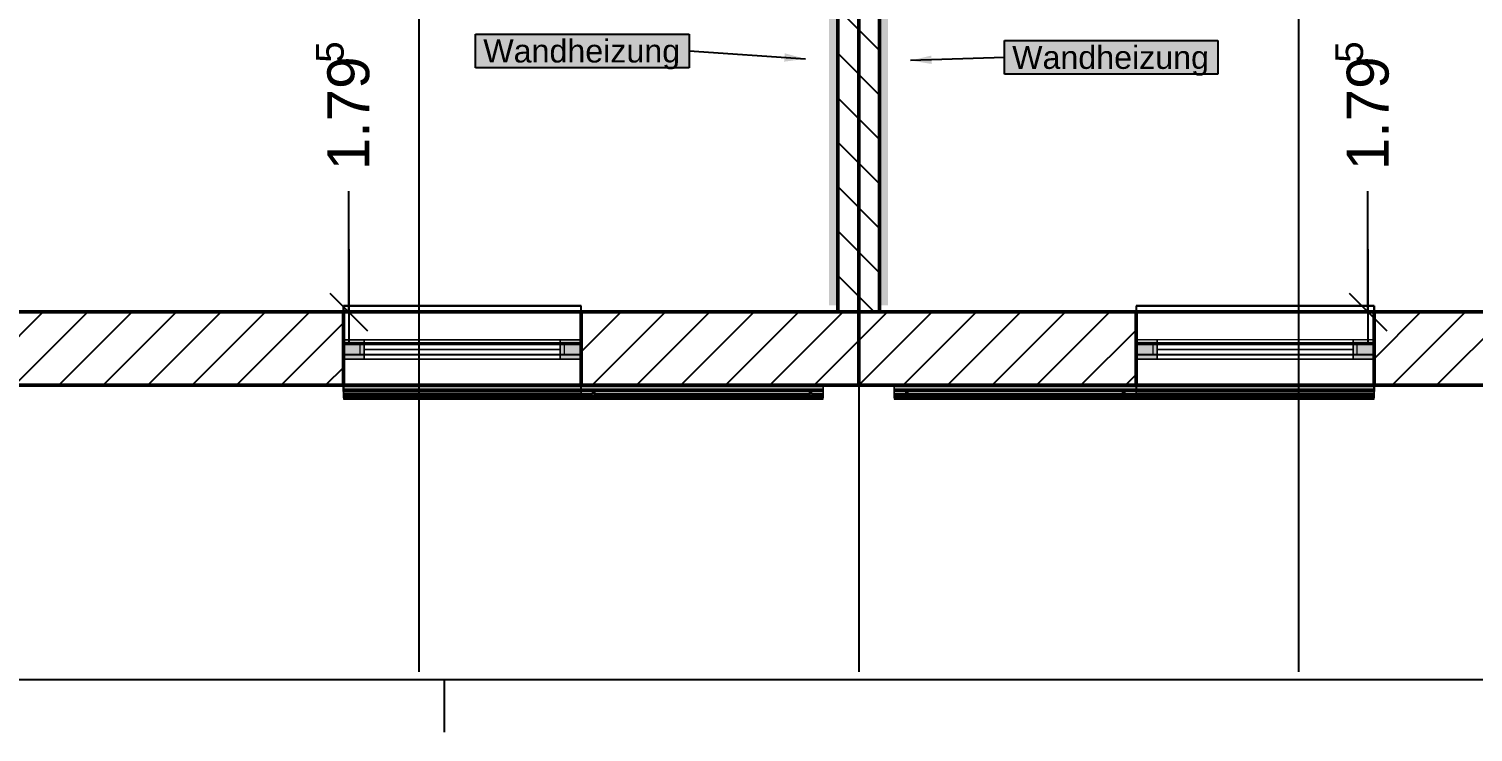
# Model space of a CAD drawing. Extents: x 0 to 756, y -25 to 420.
# Drawn here: x 174.3 to 312.2, y 0 to 67.1 of the extents above; entities that cross this region are included whole.
import ezdxf
from ezdxf.lldxf.tags import DXFTag

# ---------------------------------------------------------------- set-up
doc = ezdxf.new("R2010")
doc.units = 0
doc.layers.get('0').update_dxf_attribs({"lineweight": 25})
doc.layers.get('DEFPOINTS').update_dxf_attribs({"lineweight": 25})
for name, color, linetype, lineweight in [('A_Aussenwand', 7, 'Continuous', 25), ('A_Fenster', 7, 'Continuous', 25), ('A_Innenwand', 7, 'Continuous', 25), ('ALLGEMEIN01', 7, 'Continuous', 13), ('ALLGEMEIN03', 7, 'Continuous', 25), ('FENSTER', 7, 'Continuous', 13), ('FENSTERBANK', 7, 'Continuous', 13), ('Standard', 7, 'Continuous', 25), ('VERSCHATTUNG', 7, 'Continuous', 13), ('WAND_HOLZ_NICHT_TRAGEND', 7, 'Continuous', 13), ('WAND_HOLZ_TRAGEND', 7, 'Continuous', 13), ('X_Planrahmen', 7, 'Continuous', 25), ('X_Text', 7, 'Continuous', 25)]:
    doc.layers.add(name, color=color, linetype=linetype, lineweight=lineweight)
doc.layers.add('A_Dach', color=1, linetype='Continuous', lineweight=25, true_color=0xff0000)
doc.layers.add('H_Heizung', color=1, linetype='Continuous', lineweight=25, true_color=0xff0000)
doc.styles.get("Standard").update_dxf_attribs({"font": 'arial.ttf'})
tags = doc.linetypes.add('fein_strichliert', pattern=[4, 1, -2, 1]).pattern_tags.tags
tags[8:9] = [DXFTag(74, 4), DXFTag(75, 0), DXFTag(340, '0'), DXFTag(46, 0.0), DXFTag(50, 0.0), DXFTag(44, 0.0), DXFTag(45, 0.0)]
tags[6:7] = [DXFTag(74, 4), DXFTag(75, 0), DXFTag(340, '0'), DXFTag(46, 0.0), DXFTag(50, 0.0), DXFTag(44, 0.0), DXFTag(45, 0.0)]
tags[4:5] = [DXFTag(74, 4), DXFTag(75, 0), DXFTag(340, '0'), DXFTag(46, 0.0), DXFTag(50, 0.0), DXFTag(44, 0.0), DXFTag(45, 0.0)]
tags = doc.linetypes.add('VERDECKT2_S2', pattern=[0.27, 0.2, -0.07]).pattern_tags.tags
tags[6:7] = [DXFTag(74, 4), DXFTag(75, 0), DXFTag(340, '0'), DXFTag(46, 1.0), DXFTag(50, 0.0), DXFTag(44, 0.0), DXFTag(45, 0.0)]
tags[4:5] = [DXFTag(74, 4), DXFTag(75, 0), DXFTag(340, '0'), DXFTag(46, 1.0), DXFTag(50, 0.0), DXFTag(44, 0.0), DXFTag(45, 0.0)]

# ---------------------------------------------------------------- blocks, each defined once
blk = doc.blocks.new('Blockreferenz-A0T78PG2OY', base_point=(0, -25))
at = {"layer": 'X_Planrahmen', "color": 0, "linetype": 'ByBlock', "lineweight": -2, "ltscale": 0.25}
for p, q in [((589, 5), (20, 5)), ((214, 5), (214, 0))]:
    blk.add_line(p, q, dxfattribs=at)
blk = doc.blocks.new('Referenz-A0T78PG4OY')
at = {"layer": 'ALLGEMEIN01', "color": 0, "linetype": 'VERDECKT2_S2', "lineweight": -2, "ltscale": 0.25}
for p, q in [((211.57, 414.47), (211.57, 5.76)), ((253.57, 414.47), (253.57, 5.76)), ((295.57, 414.47), (295.57, 5.76))]:
    blk.add_line(p, q, dxfattribs=at)
at = {"layer": 'ALLGEMEIN03', "color": 0, "lineweight": -2}
blk.add_line((253.57, 414.47), (253.57, 5.76), dxfattribs=at)
at = {"layer": 'DEFPOINTS', "color": 0, "linetype": 'Continuous', "lineweight": -2, "ltscale": 0.25}
for p, q in [((204.88, 40.11), (204.88, 40.11)), ((251.57, 40.11), (251.57, 40.11)), ((251.57, 40.11), (251.57, 40.11)), ((251.57, 40.11), (251.57, 40.11)), ((251.57, 40.11), (251.57, 40.11)), ((251.57, 40.11), (251.57, 40.11)), ((255.57, 40.11), (255.57, 40.11)), ((255.57, 40.11), (255.57, 40.11)), ((255.57, 40.11), (255.57, 40.11)), ((255.57, 40.11), (255.57, 40.11)), ((255.57, 40.11), (255.57, 40.11)), ((302.19, 40.11), (302.19, 40.11)), ((204.37, 33.11), (204.37, 33.11)), ((204.37, 33.11), (204.37, 33.11)), ((227.07, 33.11), (227.07, 33.11)), ((227.07, 33.11), (227.07, 33.11)), ((280.07, 33.11), (280.07, 33.11)), ((280.07, 33.11), (280.07, 33.11)), ((302.77, 33.11), (302.77, 33.11)), ((302.77, 33.11), (302.77, 33.11))]:
    blk.add_line(p, q, dxfattribs=at)
at = {"layer": 'FENSTER', "color": 0, "linetype": 'Continuous', "ltscale": 0.13}
for p, q in [((204.37, 35.61), (204.37, 37.45)), ((204.37, 37.45), (206.37, 37.45)), ((206.37, 37.45), (204.37, 37.45)), ((204.37, 37.45), (204.37, 35.61)), ((206.37, 37.45), (204.37, 37.45)), ((204.37, 37.45), (204.37, 37.45)), ((204.37, 37.45), (204.37, 35.61)), ((206.37, 37.45), (206.37, 35.61)), ((206.37, 35.61), (206.37, 37.45)), ((206.37, 37.45), (225.07, 37.45)), ((206.37, 35.61), (206.37, 37.45)), ((206.37, 37.45), (206.37, 37.45)), ((206.37, 37.45), (206.37, 35.61)), ((225.07, 37.45), (206.37, 37.45)), ((206.37, 37.45), (206.37, 35.61)), ((225.07, 37.45), (206.37, 37.45)), ((206.37, 37.45), (206.37, 37.45)), ((206.37, 37.45), (206.37, 35.61)), ((225.07, 37.45), (206.37, 37.45)), ((206.37, 37.45), (206.37, 35.61)), ((225.07, 37.45), (206.37, 37.45)), ((206.37, 37.45), (206.37, 37.45)), ((206.37, 37.45), (206.37, 35.61)), ((225.07, 35.61), (225.07, 37.45)), ((225.07, 37.45), (227.07, 37.45)), ((225.07, 37.45), (225.07, 35.61)), ((227.07, 37.45), (225.07, 37.45)), ((225.07, 37.45), (225.07, 35.61)), ((227.07, 37.45), (225.07, 37.45)), ((225.07, 37.45), (225.07, 37.45)), ((225.07, 37.45), (225.07, 35.61)), ((225.07, 35.61), (225.07, 37.45)), ((225.07, 37.45), (225.07, 37.45)), ((225.07, 37.45), (225.07, 35.61)), ((225.07, 35.61), (225.07, 37.45)), ((225.07, 37.45), (225.07, 37.45)), ((225.07, 37.45), (225.07, 35.61)), ((227.07, 37.45), (227.07, 35.61)), ((227.07, 35.61), (227.07, 37.45)), ((227.07, 37.45), (227.07, 37.45)), ((227.07, 37.45), (227.07, 35.61)), ((282.07, 37.45), (280.07, 37.45)), ((280.07, 37.45), (280.07, 35.61)), ((280.07, 37.45), (280.07, 35.61)), ((282.07, 37.45), (280.07, 37.45)), ((280.07, 37.45), (280.07, 37.45)), ((282.07, 37.45), (280.07, 37.45)), ((280.07, 35.61), (280.07, 37.45)), ((282.07, 35.61), (282.07, 37.45)), ((300.77, 37.45), (282.07, 37.45)), ((282.07, 37.45), (282.07, 35.61)), ((282.07, 35.61), (282.07, 37.45)), ((282.07, 37.45), (282.07, 37.45)), ((282.07, 35.61), (282.07, 37.45)), ((282.07, 37.45), (282.07, 35.61)), ((300.77, 37.45), (282.07, 37.45)), ((282.07, 37.45), (282.07, 37.45)), ((300.77, 37.45), (282.07, 37.45)), ((282.07, 35.61), (282.07, 37.45)), ((282.07, 37.45), (282.07, 35.61)), ((300.77, 37.45), (282.07, 37.45)), ((282.07, 37.45), (282.07, 37.45)), ((300.77, 37.45), (282.07, 37.45)), ((282.07, 35.61), (282.07, 37.45)), ((302.77, 37.45), (300.77, 37.45)), ((300.77, 37.45), (300.77, 35.61)), ((300.77, 35.61), (300.77, 37.45)), ((300.77, 37.45), (300.77, 35.61)), ((302.77, 37.45), (300.77, 37.45)), ((300.77, 37.45), (300.77, 37.45)), ((302.77, 37.45), (300.77, 37.45)), ((300.77, 35.61), (300.77, 37.45)), ((300.77, 35.61), (300.77, 37.45)), ((300.77, 37.45), (300.77, 37.45)), ((300.77, 35.61), (300.77, 37.45)), ((300.77, 35.61), (300.77, 37.45)), ((300.77, 37.45), (300.77, 37.45)), ((300.77, 35.61), (300.77, 37.45)), ((302.77, 35.61), (302.77, 37.45)), ((302.77, 35.61), (302.77, 37.45)), ((302.77, 37.45), (302.77, 37.45)), ((302.77, 35.61), (302.77, 37.45)), ((225.07, 36.53), (206.37, 36.53)), ((206.37, 36.53), (206.37, 36.53)), ((206.37, 36.53), (225.07, 36.53)), ((225.07, 36.53), (225.07, 36.53)), ((282.07, 36.53), (300.77, 36.53)), ((300.77, 36.53), (282.07, 36.53)), ((282.07, 36.53), (282.07, 36.53)), ((300.77, 36.53), (300.77, 36.53)), ((206.37, 35.61), (204.37, 35.61)), ((204.37, 35.61), (206.37, 35.61)), ((204.37, 35.61), (204.37, 35.61)), ((206.37, 35.61), (204.37, 35.61)), ((225.07, 35.61), (206.37, 35.61)), ((206.37, 35.61), (206.37, 35.61)), ((206.37, 35.61), (225.07, 35.61)), ((206.37, 35.61), (206.37, 35.61)), ((225.07, 35.61), (206.37, 35.61)), ((206.37, 35.61), (225.07, 35.61)), ((206.37, 35.61), (206.37, 35.61)), ((225.07, 35.61), (206.37, 35.61)), ((227.07, 35.61), (225.07, 35.61)), ((225.07, 35.61), (227.07, 35.61)), ((225.07, 35.61), (225.07, 35.61)), ((227.07, 35.61), (225.07, 35.61)), ((225.07, 35.61), (225.07, 35.61)), ((225.07, 35.61), (225.07, 35.61)), ((227.07, 35.61), (227.07, 35.61)), ((280.07, 35.61), (282.07, 35.61)), ((280.07, 35.61), (282.07, 35.61)), ((282.07, 35.61), (280.07, 35.61)), ((280.07, 35.61), (280.07, 35.61)), ((282.07, 35.61), (300.77, 35.61)), ((282.07, 35.61), (282.07, 35.61)), ((282.07, 35.61), (300.77, 35.61)), ((300.77, 35.61), (282.07, 35.61)), ((282.07, 35.61), (282.07, 35.61)), ((282.07, 35.61), (300.77, 35.61)), ((300.77, 35.61), (282.07, 35.61)), ((282.07, 35.61), (282.07, 35.61)), ((300.77, 35.61), (302.77, 35.61)), ((300.77, 35.61), (302.77, 35.61)), ((302.77, 35.61), (300.77, 35.61)), ((300.77, 35.61), (300.77, 35.61)), ((300.77, 35.61), (300.77, 35.61)), ((300.77, 35.61), (300.77, 35.61)), ((302.77, 35.61), (302.77, 35.61))]:
    blk.add_line(p, q, dxfattribs=at)
for points in [[(204.37, 35.61), (206.37, 35.61), (204.37, 37.45)], [(206.37, 35.61), (206.37, 37.45), (204.37, 37.45)], [(225.07, 35.61), (227.07, 35.61), (225.07, 37.45)], [(227.07, 35.61), (227.07, 37.45), (225.07, 37.45)], [(280.07, 35.61), (282.07, 35.61), (280.07, 37.45)], [(282.07, 35.61), (282.07, 37.45), (280.07, 37.45)], [(300.77, 35.61), (302.77, 35.61), (300.77, 37.45)], [(302.77, 35.61), (302.77, 37.45), (300.77, 37.45)]]:
    blk.add_solid(points, dxfattribs=at)
at = {"layer": 'FENSTERBANK', "color": 0, "lineweight": -2}
for p, q in [((227.07, 40.71), (204.37, 40.71)), ((204.37, 40.71), (204.37, 37.03)), ((204.37, 40.11), (204.37, 40.71)), ((204.37, 40.71), (227.07, 40.71)), ((204.37, 40.71), (204.37, 40.71)), ((227.07, 40.11), (204.37, 40.11)), ((204.37, 40.11), (204.37, 40.11)), ((204.37, 40.11), (227.07, 40.11)), ((204.37, 37.03), (204.37, 40.11)), ((227.07, 37.03), (227.07, 40.71)), ((227.07, 40.11), (227.07, 40.71)), ((227.07, 40.71), (227.07, 40.71)), ((227.07, 40.11), (227.07, 40.11)), ((227.07, 37.03), (227.07, 40.11)), ((280.07, 40.71), (280.07, 37.03)), ((302.77, 40.71), (280.07, 40.71)), ((280.07, 40.71), (280.07, 40.71)), ((280.07, 40.71), (280.07, 40.11)), ((280.07, 40.71), (302.77, 40.71)), ((280.07, 40.11), (280.07, 37.03)), ((280.07, 40.11), (280.07, 40.11)), ((280.07, 40.11), (302.77, 40.11)), ((302.77, 40.11), (280.07, 40.11)), ((302.77, 37.03), (302.77, 40.71)), ((302.77, 40.71), (302.77, 40.11)), ((302.77, 40.71), (302.77, 40.71)), ((302.77, 40.11), (302.77, 40.11)), ((302.77, 40.11), (302.77, 37.03)), ((204.37, 37.03), (227.07, 37.03)), ((204.37, 37.03), (204.37, 37.03)), ((204.37, 37.03), (227.07, 37.03)), ((227.07, 36.03), (204.37, 36.03)), ((204.37, 36.03), (204.37, 32.51)), ((227.07, 36.03), (204.37, 36.03)), ((204.37, 36.03), (204.37, 36.03)), ((204.37, 33.11), (204.37, 36.03)), ((227.07, 37.03), (227.07, 37.03)), ((227.07, 32.51), (227.07, 36.03)), ((227.07, 36.03), (227.07, 36.03)), ((227.07, 33.11), (227.07, 36.03)), ((280.07, 37.03), (302.77, 37.03)), ((280.07, 37.03), (280.07, 37.03)), ((280.07, 37.03), (302.77, 37.03)), ((280.07, 36.03), (280.07, 32.51)), ((302.77, 36.03), (280.07, 36.03)), ((280.07, 36.03), (280.07, 36.03)), ((280.07, 36.03), (280.07, 33.11)), ((302.77, 36.03), (280.07, 36.03)), ((302.77, 37.03), (302.77, 37.03)), ((302.77, 32.51), (302.77, 36.03)), ((302.77, 36.03), (302.77, 36.03)), ((302.77, 36.03), (302.77, 33.11)), ((227.07, 33.11), (204.37, 33.11)), ((204.37, 33.11), (204.37, 33.11)), ((204.37, 33.11), (227.07, 33.11)), ((204.37, 32.51), (204.37, 33.11)), ((227.07, 32.51), (227.07, 33.11)), ((227.07, 33.11), (227.07, 33.11)), ((280.07, 33.11), (280.07, 32.51)), ((280.07, 33.11), (280.07, 33.11)), ((280.07, 33.11), (302.77, 33.11)), ((302.77, 33.11), (280.07, 33.11)), ((302.77, 33.11), (302.77, 33.11)), ((302.77, 33.11), (302.77, 32.51)), ((204.37, 32.51), (227.07, 32.51)), ((227.07, 32.51), (204.37, 32.51)), ((204.37, 32.51), (204.37, 32.51)), ((227.07, 32.51), (227.07, 32.51)), ((280.07, 32.51), (302.77, 32.51)), ((280.07, 32.51), (280.07, 32.51)), ((302.77, 32.51), (280.07, 32.51)), ((302.77, 32.51), (302.77, 32.51))]:
    blk.add_line(p, q, dxfattribs=at)
at = {"layer": 'FENSTERBANK', "color": 0, "lineweight": 18}
for p, q in [((227.07, 40.11), (204.37, 40.11)), ((280.07, 40.11), (302.77, 40.11)), ((227.07, 33.11), (204.37, 33.11)), ((280.07, 33.11), (302.77, 33.11))]:
    blk.add_line(p, q, dxfattribs=at)
at = {"layer": 'Standard', "color": 0, "lineweight": -2}
for p, q in [((204.88, 40.11), (204.88, 51.65)), ((302.19, 40.11), (302.19, 51.65)), ((204.88, 46.11), (204.88, 37.11)), ((302.19, 46.11), (302.19, 37.11)), ((203.08, 41.91), (206.68, 38.31)), ((300.39, 41.91), (303.99, 38.31)), ((201.88, 40.11), (207.88, 40.11)), ((299.19, 40.11), (305.19, 40.11))]:
    blk.add_line(p, q, dxfattribs=at)
at = {"layer": 'VERSCHATTUNG', "color": 0, "linetype": 'Continuous', "ltscale": 0.13}
for p, q in [((227.27, 33.11), (204.37, 33.11)), ((204.37, 33.11), (204.37, 32.99)), ((204.37, 31.91), (204.37, 33.11)), ((204.37, 33.11), (250.17, 33.11)), ((204.37, 33.11), (204.37, 33.11)), ((204.37, 33.11), (204.37, 33.11)), ((204.37, 33.11), (204.37, 33.11)), ((250.17, 33.11), (227.27, 33.11)), ((250.17, 32.99), (250.17, 33.11)), ((250.17, 33.11), (250.17, 31.91)), ((250.17, 33.11), (250.17, 33.11)), ((250.17, 33.11), (250.17, 33.11)), ((250.17, 33.11), (250.17, 33.11)), ((256.97, 33.11), (256.97, 32.99)), ((279.87, 33.11), (256.97, 33.11)), ((256.97, 33.11), (302.77, 33.11)), ((256.97, 31.91), (256.97, 33.11)), ((256.97, 33.11), (256.97, 33.11)), ((256.97, 33.11), (256.97, 33.11)), ((256.97, 33.11), (256.97, 33.11)), ((302.77, 33.11), (279.87, 33.11)), ((302.77, 32.99), (302.77, 33.11)), ((302.77, 33.11), (302.77, 31.91)), ((302.77, 33.11), (302.77, 33.11)), ((302.77, 33.11), (302.77, 33.11)), ((302.77, 33.11), (302.77, 33.11)), ((204.37, 32.99), (227.27, 32.99)), ((250.17, 32.99), (204.37, 32.99)), ((204.37, 32.99), (204.37, 31.79)), ((204.37, 32.99), (204.37, 32.99)), ((204.37, 32.99), (204.37, 32.99)), ((250.17, 32.75), (204.37, 32.75)), ((204.37, 32.75), (204.37, 32.07)), ((204.37, 32.75), (204.37, 32.75)), ((204.37, 32.75), (204.37, 32.75)), ((204.37, 32.75), (204.37, 32.75)), ((204.37, 32.75), (204.37, 32.51)), ((204.37, 32.75), (249.07, 32.75)), ((250.17, 32.65), (204.37, 32.65)), ((204.37, 32.65), (204.37, 32.51)), ((204.37, 32.65), (204.37, 32.17)), ((204.37, 32.65), (204.37, 32.65)), ((204.37, 32.65), (250.17, 32.65)), ((204.37, 32.51), (228.17, 32.51)), ((204.37, 32.51), (204.37, 32.51)), ((228.17, 32.51), (204.37, 32.51)), ((204.37, 32.31), (204.37, 32.17)), ((228.17, 32.31), (204.37, 32.31)), ((204.37, 32.31), (204.37, 32.31)), ((204.37, 32.31), (204.37, 32.07)), ((204.37, 32.31), (228.17, 32.31)), ((204.37, 32.17), (250.17, 32.17)), ((204.37, 32.17), (204.37, 32.17)), ((204.37, 32.17), (250.17, 32.17)), ((204.37, 32.07), (250.17, 32.07)), ((204.37, 32.07), (204.37, 32.07)), ((204.37, 32.07), (204.37, 32.07)), ((204.37, 32.07), (204.37, 32.07)), ((249.07, 32.07), (204.37, 32.07)), ((250.17, 31.91), (204.37, 31.91)), ((204.37, 31.91), (204.37, 31.91)), ((204.37, 31.91), (204.37, 31.91)), ((204.37, 31.91), (204.37, 31.79)), ((204.37, 31.91), (227.27, 31.91)), ((204.37, 31.79), (250.17, 31.79)), ((204.37, 31.79), (204.37, 31.79)), ((204.37, 31.79), (204.37, 31.79)), ((204.37, 31.79), (204.37, 31.79)), ((204.37, 31.79), (227.27, 31.79)), ((227.07, 32.11), (227.07, 32.71)), ((227.07, 32.71), (250.17, 32.71)), ((250.17, 32.71), (227.07, 32.71)), ((227.07, 32.71), (227.07, 32.11)), ((227.07, 32.71), (250.17, 32.71)), ((227.07, 32.11), (227.07, 32.71)), ((227.07, 32.71), (227.07, 32.71)), ((250.17, 32.11), (227.07, 32.11)), ((227.07, 32.11), (250.17, 32.11)), ((227.07, 32.11), (250.17, 32.11)), ((227.07, 32.11), (227.07, 32.11)), ((227.27, 32.99), (250.17, 32.99)), ((227.27, 31.91), (250.17, 31.91)), ((227.27, 31.79), (250.17, 31.79)), ((228.17, 32.51), (228.17, 32.31)), ((228.17, 32.41), (228.17, 32.51)), ((228.17, 32.51), (228.27, 32.51)), ((228.17, 32.51), (228.37, 32.51)), ((228.17, 32.51), (228.17, 32.51)), ((228.17, 32.51), (228.17, 32.51)), ((228.17, 32.51), (228.17, 32.51)), ((228.17, 32.31), (228.17, 32.41)), ((228.27, 32.31), (228.17, 32.31)), ((228.17, 32.31), (228.17, 32.31)), ((228.37, 32.31), (228.17, 32.31)), ((228.17, 32.31), (228.17, 32.31)), ((228.17, 32.31), (228.17, 32.31)), ((248.97, 32.71), (228.27, 32.71)), ((228.27, 32.71), (228.27, 32.31)), ((228.27, 32.71), (248.97, 32.71)), ((228.27, 32.31), (228.27, 32.71)), ((228.27, 32.71), (228.27, 32.71)), ((228.27, 32.51), (228.37, 32.51)), ((228.27, 32.31), (248.97, 32.31)), ((228.37, 32.31), (228.27, 32.31)), ((248.97, 32.31), (228.27, 32.31)), ((228.27, 32.31), (228.27, 32.31)), ((228.37, 32.31), (228.37, 32.51)), ((228.37, 32.51), (248.87, 32.51)), ((228.37, 32.51), (228.37, 32.41)), ((228.37, 32.51), (228.37, 32.51)), ((228.37, 32.51), (228.37, 32.51)), ((228.37, 32.51), (228.37, 32.51)), ((248.87, 32.51), (228.37, 32.51)), ((228.37, 32.41), (228.37, 32.31)), ((248.87, 32.31), (228.37, 32.31)), ((228.37, 32.31), (228.37, 32.31)), ((228.37, 32.31), (228.37, 32.31)), ((228.37, 32.31), (228.37, 32.31)), ((228.37, 32.31), (248.87, 32.31)), ((248.87, 32.51), (248.87, 32.31)), ((248.87, 32.41), (248.87, 32.51)), ((248.87, 32.51), (248.97, 32.51)), ((248.87, 32.51), (249.07, 32.51)), ((248.87, 32.51), (248.87, 32.51)), ((248.87, 32.51), (248.87, 32.51)), ((248.87, 32.51), (248.87, 32.51)), ((248.87, 32.31), (248.87, 32.41)), ((248.97, 32.31), (248.87, 32.31)), ((248.87, 32.31), (248.87, 32.31)), ((248.87, 32.31), (248.87, 32.31)), ((248.87, 32.31), (248.87, 32.31)), ((249.07, 32.31), (248.87, 32.31)), ((248.97, 32.31), (248.97, 32.71)), ((248.97, 32.71), (248.97, 32.71)), ((248.97, 32.31), (248.97, 32.71)), ((248.97, 32.51), (249.07, 32.51)), ((249.07, 32.31), (248.97, 32.31)), ((248.97, 32.31), (248.97, 32.31)), ((249.07, 32.75), (250.17, 32.75)), ((249.07, 32.31), (249.07, 32.51)), ((249.07, 32.51), (250.17, 32.51)), ((249.07, 32.51), (249.07, 32.41)), ((249.07, 32.51), (249.07, 32.51)), ((249.07, 32.51), (249.07, 32.51)), ((249.07, 32.51), (249.07, 32.51)), ((249.07, 32.51), (250.17, 32.51)), ((249.07, 32.41), (249.07, 32.31)), ((250.17, 32.31), (249.07, 32.31)), ((249.07, 32.31), (249.07, 32.31)), ((249.07, 32.31), (249.07, 32.31)), ((249.07, 32.31), (249.07, 32.31)), ((249.07, 32.31), (250.17, 32.31)), ((250.17, 32.07), (249.07, 32.07)), ((250.17, 31.79), (250.17, 32.99)), ((250.17, 32.99), (250.17, 32.99)), ((250.17, 32.99), (250.17, 32.99)), ((250.17, 32.07), (250.17, 32.75)), ((250.17, 32.75), (250.17, 32.75)), ((250.17, 32.75), (250.17, 32.75)), ((250.17, 32.75), (250.17, 32.75)), ((250.17, 32.51), (250.17, 32.75)), ((250.17, 32.71), (250.17, 32.11)), ((250.17, 32.11), (250.17, 32.71)), ((250.17, 32.71), (250.17, 32.11)), ((250.17, 32.71), (250.17, 32.71)), ((250.17, 32.51), (250.17, 32.65)), ((250.17, 32.17), (250.17, 32.65)), ((250.17, 32.65), (250.17, 32.65)), ((250.17, 32.51), (250.17, 32.51)), ((250.17, 32.17), (250.17, 32.31)), ((250.17, 32.31), (250.17, 32.31)), ((250.17, 32.07), (250.17, 32.31)), ((250.17, 32.17), (250.17, 32.17)), ((250.17, 32.11), (250.17, 32.11)), ((250.17, 32.07), (250.17, 32.07)), ((250.17, 32.07), (250.17, 32.07)), ((250.17, 32.07), (250.17, 32.07)), ((250.17, 31.91), (250.17, 31.91)), ((250.17, 31.79), (250.17, 31.91)), ((250.17, 31.91), (250.17, 31.91)), ((250.17, 31.79), (250.17, 31.79)), ((250.17, 31.79), (250.17, 31.79)), ((250.17, 31.79), (250.17, 31.79)), ((256.97, 32.99), (279.87, 32.99)), ((256.97, 32.99), (256.97, 31.79)), ((302.77, 32.99), (256.97, 32.99)), ((256.97, 32.99), (256.97, 32.99)), ((256.97, 32.99), (256.97, 32.99)), ((256.97, 32.75), (256.97, 32.07)), ((302.77, 32.75), (256.97, 32.75)), ((256.97, 32.75), (256.97, 32.75)), ((256.97, 32.75), (256.97, 32.75)), ((256.97, 32.75), (256.97, 32.75)), ((256.97, 32.75), (256.97, 32.51)), ((256.97, 32.75), (278.97, 32.75)), ((280.07, 32.71), (256.97, 32.71)), ((256.97, 32.71), (256.97, 32.11)), ((280.07, 32.71), (256.97, 32.71)), ((256.97, 32.71), (256.97, 32.11)), ((256.97, 32.11), (256.97, 32.71)), ((256.97, 32.71), (280.07, 32.71)), ((256.97, 32.71), (256.97, 32.71)), ((302.77, 32.65), (256.97, 32.65)), ((256.97, 32.65), (256.97, 32.51)), ((256.97, 32.65), (256.97, 32.17)), ((256.97, 32.65), (256.97, 32.65)), ((256.97, 32.65), (302.77, 32.65)), ((256.97, 32.51), (258.07, 32.51)), ((256.97, 32.51), (256.97, 32.51)), ((258.07, 32.51), (256.97, 32.51)), ((258.07, 32.31), (256.97, 32.31)), ((256.97, 32.31), (256.97, 32.17)), ((256.97, 32.31), (256.97, 32.07)), ((256.97, 32.31), (256.97, 32.31)), ((256.97, 32.31), (258.07, 32.31)), ((256.97, 32.17), (302.77, 32.17)), ((256.97, 32.17), (256.97, 32.17)), ((256.97, 32.17), (302.77, 32.17)), ((256.97, 32.11), (280.07, 32.11)), ((256.97, 32.11), (280.07, 32.11)), ((256.97, 32.11), (256.97, 32.11)), ((256.97, 32.11), (280.07, 32.11)), ((256.97, 32.07), (302.77, 32.07)), ((256.97, 32.07), (256.97, 32.07)), ((256.97, 32.07), (256.97, 32.07)), ((256.97, 32.07), (256.97, 32.07)), ((278.97, 32.07), (256.97, 32.07)), ((302.77, 31.91), (256.97, 31.91)), ((256.97, 31.91), (256.97, 31.79)), ((256.97, 31.91), (256.97, 31.91)), ((256.97, 31.91), (256.97, 31.91)), ((256.97, 31.91), (279.87, 31.91)), ((256.97, 31.79), (302.77, 31.79)), ((256.97, 31.79), (256.97, 31.79)), ((256.97, 31.79), (256.97, 31.79)), ((256.97, 31.79), (256.97, 31.79)), ((256.97, 31.79), (279.87, 31.79)), ((258.07, 32.51), (258.17, 32.51)), ((258.07, 32.41), (258.07, 32.51)), ((258.07, 32.51), (258.07, 32.31)), ((258.27, 32.51), (258.07, 32.51)), ((258.07, 32.51), (258.07, 32.51)), ((258.07, 32.51), (258.07, 32.51)), ((258.07, 32.31), (258.07, 32.41)), ((258.17, 32.31), (258.07, 32.31)), ((258.07, 32.31), (258.27, 32.31)), ((258.07, 32.31), (258.07, 32.31)), ((258.07, 32.31), (258.07, 32.31)), ((258.17, 32.71), (258.17, 32.31)), ((278.87, 32.71), (258.17, 32.71)), ((278.87, 32.71), (258.17, 32.71)), ((258.17, 32.71), (258.17, 32.71)), ((258.17, 32.31), (258.17, 32.71)), ((258.17, 32.51), (258.27, 32.51)), ((258.17, 32.31), (278.87, 32.31)), ((258.27, 32.31), (258.17, 32.31)), ((258.17, 32.31), (258.17, 32.31)), ((258.17, 32.31), (278.87, 32.31)), ((258.27, 32.51), (258.27, 32.41)), ((258.27, 32.51), (278.77, 32.51)), ((258.27, 32.31), (258.27, 32.51)), ((278.77, 32.51), (258.27, 32.51)), ((258.27, 32.51), (258.27, 32.51)), ((258.27, 32.51), (258.27, 32.51)), ((258.27, 32.41), (258.27, 32.31)), ((278.77, 32.31), (258.27, 32.31)), ((258.27, 32.31), (278.77, 32.31)), ((258.27, 32.31), (258.27, 32.31)), ((258.27, 32.31), (258.27, 32.31)), ((278.77, 32.41), (278.77, 32.51)), ((278.77, 32.51), (278.87, 32.51)), ((278.77, 32.51), (278.77, 32.31)), ((278.97, 32.51), (278.77, 32.51)), ((278.77, 32.51), (278.77, 32.51)), ((278.77, 32.51), (278.77, 32.51)), ((278.77, 32.31), (278.77, 32.41)), ((278.87, 32.31), (278.77, 32.31)), ((278.77, 32.31), (278.97, 32.31)), ((278.77, 32.31), (278.77, 32.31)), ((278.77, 32.31), (278.77, 32.31)), ((278.87, 32.31), (278.87, 32.71)), ((278.87, 32.71), (278.87, 32.71)), ((278.87, 32.31), (278.87, 32.71)), ((278.87, 32.51), (278.97, 32.51)), ((278.97, 32.31), (278.87, 32.31)), ((278.87, 32.31), (278.87, 32.31)), ((278.97, 32.75), (302.77, 32.75)), ((278.97, 32.51), (278.97, 32.41)), ((278.97, 32.51), (302.77, 32.51)), ((278.97, 32.31), (278.97, 32.51)), ((302.77, 32.51), (278.97, 32.51)), ((278.97, 32.51), (278.97, 32.51)), ((278.97, 32.51), (278.97, 32.51)), ((278.97, 32.41), (278.97, 32.31)), ((302.77, 32.31), (278.97, 32.31)), ((278.97, 32.31), (302.77, 32.31)), ((278.97, 32.31), (278.97, 32.31)), ((278.97, 32.31), (278.97, 32.31)), ((302.77, 32.07), (278.97, 32.07)), ((279.87, 32.99), (302.77, 32.99)), ((279.87, 31.91), (302.77, 31.91)), ((279.87, 31.79), (302.77, 31.79)), ((280.07, 32.11), (280.07, 32.71)), ((280.07, 32.11), (280.07, 32.71)), ((280.07, 32.71), (280.07, 32.11)), ((280.07, 32.71), (280.07, 32.71)), ((280.07, 32.11), (280.07, 32.11)), ((302.77, 31.79), (302.77, 32.99)), ((302.77, 32.99), (302.77, 32.99)), ((302.77, 32.99), (302.77, 32.99)), ((302.77, 32.07), (302.77, 32.75)), ((302.77, 32.75), (302.77, 32.75)), ((302.77, 32.75), (302.77, 32.75)), ((302.77, 32.75), (302.77, 32.75)), ((302.77, 32.51), (302.77, 32.75)), ((302.77, 32.51), (302.77, 32.65)), ((302.77, 32.17), (302.77, 32.65)), ((302.77, 32.65), (302.77, 32.65)), ((302.77, 32.51), (302.77, 32.51)), ((302.77, 32.17), (302.77, 32.31)), ((302.77, 32.31), (302.77, 32.31)), ((302.77, 32.07), (302.77, 32.31)), ((302.77, 32.17), (302.77, 32.17)), ((302.77, 32.07), (302.77, 32.07)), ((302.77, 32.07), (302.77, 32.07)), ((302.77, 32.07), (302.77, 32.07)), ((302.77, 31.79), (302.77, 31.91)), ((302.77, 31.91), (302.77, 31.91)), ((302.77, 31.91), (302.77, 31.91)), ((302.77, 31.79), (302.77, 31.79)), ((302.77, 31.79), (302.77, 31.79)), ((302.77, 31.79), (302.77, 31.79))]:
    blk.add_line(p, q, dxfattribs=at)
at = {"layer": 'WAND_HOLZ_NICHT_TRAGEND', "color": 0, "lineweight": 50}
for p, q in [((251.57, 126.67), (251.57, 40.11)), ((251.57, 40.11), (251.57, 126.67)), ((253.57, 126.67), (253.57, 40.11)), ((253.57, 40.11), (253.57, 126.67)), ((253.57, 40.11), (253.57, 126.67)), ((253.57, 126.67), (253.57, 40.11)), ((255.57, 40.11), (255.57, 126.67)), ((255.57, 126.67), (255.57, 40.11)), ((251.57, 40.11), (253.57, 40.11)), ((253.57, 40.11), (251.57, 40.11)), ((251.57, 40.11), (251.57, 40.11)), ((253.57, 40.11), (255.57, 40.11)), ((255.57, 40.11), (253.57, 40.11)), ((253.57, 40.11), (253.57, 40.11)), ((253.57, 40.11), (253.57, 40.11)), ((255.57, 40.11), (255.57, 40.11))]:
    blk.add_line(p, q, dxfattribs=at)
at = {"layer": 'WAND_HOLZ_TRAGEND', "color": 0, "lineweight": 50}
for p, q in [((253.57, 40.11), (120.57, 40.11)), ((120.57, 40.11), (204.37, 40.11)), ((204.37, 33.11), (204.37, 40.11)), ((204.37, 40.11), (227.07, 40.11)), ((204.37, 40.11), (204.37, 33.11)), ((204.37, 40.11), (204.37, 40.11)), ((227.07, 40.11), (227.07, 33.11)), ((280.07, 40.11), (227.07, 40.11)), ((227.07, 40.11), (227.07, 40.11)), ((227.07, 33.11), (227.07, 40.11)), ((253.57, 33.11), (253.57, 40.11)), ((386.57, 40.11), (253.57, 40.11)), ((280.07, 40.11), (280.07, 40.11)), ((302.77, 40.11), (280.07, 40.11)), ((280.07, 40.11), (280.07, 33.11)), ((280.07, 40.11), (280.07, 33.11)), ((386.57, 40.11), (302.77, 40.11)), ((302.77, 40.11), (302.77, 40.11)), ((302.77, 33.11), (302.77, 40.11)), ((302.77, 33.11), (302.77, 40.11)), ((120.57, 33.11), (253.57, 33.11)), ((204.37, 33.11), (120.57, 33.11)), ((227.07, 33.11), (204.37, 33.11)), ((204.37, 33.11), (204.37, 33.11)), ((227.07, 33.11), (227.07, 33.11)), ((227.07, 33.11), (280.07, 33.11)), ((253.57, 33.11), (386.57, 33.11)), ((280.07, 33.11), (280.07, 33.11)), ((280.07, 33.11), (302.77, 33.11)), ((302.77, 33.11), (302.77, 33.11)), ((302.77, 33.11), (386.57, 33.11))]:
    blk.add_line(p, q, dxfattribs=at)
at = {"layer": 'Standard', "color": 0, "lineweight": -2, "attachment_point": 1, "rotation": 90}
for s, insert, char_height in [('{\\fArial;5}', (201.76, 63.9), 2.64), ('{\\fArial;5}', (299.08, 63.9), 2.64), ('{\\fArial;1.79}', (202.84, 53.64), 4), ('{\\fArial;1.79}', (300.16, 53.64), 4)]:
    blk.add_mtext(s, dxfattribs=dict(at, insert=insert, char_height=char_height))
blk = doc.blocks.new('Wand-A0T78PGGOY', base_point=(113.57, 33.11))
at = {"color": 0, "linetype": 'ByBlock', "lineweight": -2, "ltscale": 0.25}
for p, q in [((204.37, 40.11), (120.57, 40.11)), ((251.57, 40.11), (227.07, 40.11)), ((280.07, 40.11), (255.57, 40.11)), ((386.57, 40.11), (302.77, 40.11)), ((204.37, 33.11), (113.57, 33.11)), ((280.07, 33.11), (227.07, 33.11)), ((393.57, 33.11), (302.77, 33.11))]:
    blk.add_line(p, q, dxfattribs=at)
at = {"color": 0, "lineweight": -2}
for p, q in [((175.72, 40.11), (168.72, 33.11)), ((179.96, 40.11), (172.96, 33.11)), ((184.21, 40.11), (177.21, 33.11)), ((188.45, 40.11), (181.45, 33.11)), ((192.69, 40.11), (185.69, 33.11)), ((196.93, 40.11), (189.93, 33.11)), ((201.18, 40.11), (194.18, 33.11)), ((230.88, 40.11), (227.07, 36.3)), ((235.12, 40.11), (228.12, 33.11)), ((239.36, 40.11), (232.36, 33.11)), ((243.6, 40.11), (236.6, 33.11)), ((247.85, 40.11), (240.85, 33.11)), ((252.09, 40.11), (245.09, 33.11)), ((256.33, 40.11), (249.33, 33.11)), ((260.57, 40.11), (253.57, 33.11)), ((264.82, 40.11), (257.82, 33.11)), ((269.06, 40.11), (262.06, 33.11)), ((273.3, 40.11), (266.3, 33.11)), ((277.54, 40.11), (270.54, 33.11)), ((303, 40.11), (302.77, 39.88)), ((307.24, 40.11), (302.77, 35.63)), ((311.49, 40.11), (304.49, 33.11)), ((315.73, 40.11), (308.73, 33.11)), ((204.37, 39.06), (198.42, 33.11)), ((280.07, 38.39), (274.79, 33.11)), ((204.37, 34.82), (202.66, 33.11)), ((280.07, 34.15), (279.03, 33.11))]:
    blk.add_line(p, q, dxfattribs=at)
blk = doc.blocks.new('Fenster-A0T78PGIOY', base_point=(204.37, 33.11))
at = {"color": 0, "linetype": 'ByBlock', "lineweight": -2, "ltscale": 0.25}
for p, q in [((204.37, 40.11), (227.07, 40.11)), ((204.37, 33.11), (204.37, 40.11)), ((227.07, 33.11), (227.07, 40.11)), ((204.37, 33.11), (227.07, 33.11))]:
    blk.add_line(p, q, dxfattribs=at)
at = {"color": 0, "linetype": 'ByBlock', "lineweight": 18, "ltscale": 0.18}
for p, q in [((204.37, 37.21), (227.07, 37.21)), ((204.37, 36.01), (227.07, 36.01)), ((205.97, 36.01), (205.97, 37.21)), ((225.47, 36.01), (225.47, 37.21))]:
    blk.add_line(p, q, dxfattribs=at)
at = {"color": 0, "linetype": 'fein_strichliert', "lineweight": 18, "ltscale": 0.18}
blk.add_line((227.07, 36.01), (227.07, 37.21), dxfattribs=at)
blk = doc.blocks.new('Fenster-A0T78PGKOY', base_point=(280.07, 33.11))
at = {"color": 0, "linetype": 'ByBlock', "lineweight": -2, "ltscale": 0.25}
for p, q in [((280.07, 40.11), (302.77, 40.11)), ((280.07, 33.11), (280.07, 40.11)), ((302.77, 33.11), (302.77, 40.11)), ((280.07, 33.11), (302.77, 33.11))]:
    blk.add_line(p, q, dxfattribs=at)
at = {"color": 0, "linetype": 'ByBlock', "lineweight": 18, "ltscale": 0.18}
for p, q in [((280.07, 37.21), (302.77, 37.21)), ((280.07, 36.01), (302.77, 36.01)), ((281.67, 36.01), (281.67, 37.21)), ((301.17, 36.01), (301.17, 37.21))]:
    blk.add_line(p, q, dxfattribs=at)
at = {"color": 0, "linetype": 'fein_strichliert', "lineweight": 18, "ltscale": 0.18}
blk.add_line((302.77, 36.01), (302.77, 37.21), dxfattribs=at)
blk = doc.blocks.new('Wand-A0T78PGUOY', base_point=(251.57, 40.11))
at = {"color": 0, "linetype": 'ByBlock', "lineweight": -2, "ltscale": 0.25}
for p, q in [((251.57, 40.11), (251.57, 153.77)), ((255.57, 40.11), (255.57, 153.77))]:
    blk.add_line(p, q, dxfattribs=at)
at = {"color": 0, "lineweight": -2}
for p, q in [((255.57, 149.91), (251.71, 153.77)), ((255.57, 145.67), (251.57, 149.67)), ((255.57, 141.43), (251.57, 145.43)), ((255.57, 137.18), (251.57, 141.18)), ((255.57, 132.94), (251.57, 136.94)), ((255.57, 128.7), (251.57, 132.7)), ((255.57, 124.46), (251.57, 128.46)), ((255.57, 120.21), (251.57, 124.21)), ((255.57, 115.97), (251.57, 119.97)), ((255.57, 111.73), (251.57, 115.73)), ((255.57, 107.49), (251.57, 111.49)), ((255.57, 103.24), (251.57, 107.24)), ((255.57, 99), (251.57, 103)), ((255.57, 94.76), (251.57, 98.76)), ((255.57, 90.51), (251.57, 94.51)), ((255.57, 86.27), (251.57, 90.27)), ((255.57, 82.03), (251.57, 86.03)), ((255.57, 77.79), (251.57, 81.79)), ((255.57, 73.54), (251.57, 77.54)), ((255.57, 69.3), (251.57, 73.3)), ((255.57, 65.06), (251.57, 69.06)), ((255.57, 60.82), (251.57, 64.82)), ((255.57, 56.57), (251.57, 60.57)), ((255.57, 52.33), (251.57, 56.33)), ((255.57, 48.09), (251.57, 52.09)), ((255.57, 43.85), (251.57, 47.85)), ((255.06, 40.11), (251.57, 43.6))]:
    blk.add_line(p, q, dxfattribs=at)
blk = doc.blocks.new('Dachfläche-A0T78PH0OY', base_point=(113.57, 33.11))
at = {"color": 0, "linetype": 'ByBlock', "lineweight": -2, "ltscale": 0.25}
for p, q in [((253.57, 153.17), (253.57, 33.11)), ((253.57, 33.11), (113.57, 33.11))]:
    blk.add_line(p, q, dxfattribs=at)
blk = doc.blocks.new('Dachfläche-A0T78PH4OY', base_point=(253.57, 33.11))
at = {"color": 0, "linetype": 'ByBlock', "lineweight": -2, "ltscale": 0.25}
for p, q in [((253.57, 33.11), (253.57, 153.17)), ((393.57, 33.11), (253.57, 33.11))]:
    blk.add_line(p, q, dxfattribs=at)
blk = doc.blocks.new('Bauteilbeschriftung-A0T78PI2OY', base_point=(258.52, 62.82))
at = {"color": 0, "lineweight": -2}
for p, q in [((267.49, 66.02), (287.87, 66.02)), ((267.49, 62.82), (267.49, 66.02)), ((287.87, 66.02), (287.87, 62.82)), ((287.87, 62.82), (267.49, 62.82))]:
    blk.add_line(p, q, dxfattribs=at)
at = {"color": 0, "linetype": 'ByBlock', "lineweight": -2, "ltscale": 0.25}
blk.add_line((267.49, 64.42), (258.52, 64.12), dxfattribs=at)
at = {"color": 7, "linetype": 'ByBlock', "lineweight": -2, "ltscale": 0.25, "true_color": 0xffffff}
for points in [[(267.49, 62.82), (287.87, 62.82), (267.49, 66.02)], [(287.87, 62.82), (267.49, 66.02), (287.87, 66.02)]]:
    blk.add_solid(points, dxfattribs=at)
at = {"color": 0, "linetype": 'ByBlock', "lineweight": -2, "ltscale": 0.25}
for points in [[(260.52, 64.12), (258.52, 64.12), (260.5, 64.59)], [(260.53, 63.79), (260.52, 64.12), (258.52, 64.12)]]:
    blk.add_solid(points, dxfattribs=at)
at = {"color": 0, "linetype": 'ByBlock', "lineweight": -2, "ltscale": 0.25, "insert": (268.22, 65.52), "char_height": 2.2, "attachment_point": 1}
blk.add_mtext('{\\fArial;Wandheizung}', dxfattribs=at)
blk = doc.blocks.new('Bauteilbeschriftung-A0T78PI4OY', base_point=(216.99, 63.43))
at = {"color": 0, "lineweight": -2}
for p, q in [((216.99, 66.63), (237.38, 66.63)), ((216.99, 63.43), (216.99, 66.63)), ((237.38, 66.63), (237.38, 63.43)), ((237.38, 63.43), (216.99, 63.43))]:
    blk.add_line(p, q, dxfattribs=at)
at = {"color": 0, "linetype": 'ByBlock', "lineweight": -2, "ltscale": 0.25}
blk.add_line((237.38, 65.03), (248.48, 64.27), dxfattribs=at)
at = {"color": 7, "linetype": 'ByBlock', "lineweight": -2, "ltscale": 0.25, "true_color": 0xffffff}
for points in [[(216.99, 63.43), (237.38, 63.43), (216.99, 66.63)], [(237.38, 63.43), (216.99, 66.63), (237.38, 66.63)]]:
    blk.add_solid(points, dxfattribs=at)
at = {"color": 0, "linetype": 'ByBlock', "lineweight": -2, "ltscale": 0.25}
for points in [[(248.48, 64.27), (246.47, 64.27), (246.51, 64.81)], [(246.45, 64.01), (248.48, 64.27), (246.47, 64.27)]]:
    blk.add_solid(points, dxfattribs=at)
at = {"color": 0, "linetype": 'ByBlock', "lineweight": -2, "ltscale": 0.25, "insert": (217.73, 66.13), "char_height": 2.2, "attachment_point": 1}
blk.add_mtext('{\\fArial;Wandheizung}', dxfattribs=at)

msp = doc.modelspace()

# ---------------------------------------------------------------- linework, layer by layer
at = {"layer": 'H_Heizung', "color": 1, "ltscale": 0.25, "true_color": 0xff0000}
for points in [[(250.75, 40.74), (251.75, 40.74), (250.75, 153.75)], [(251.75, 40.74), (250.75, 153.75), (251.75, 153.75)], [(255.38, 40.74), (256.38, 40.74), (255.38, 153.75)], [(256.38, 40.74), (255.38, 153.75), (256.38, 153.75)]]:
    msp.add_solid(points, dxfattribs=at)

# ---------------------------------------------------------------- block references
at = {"ltscale": 0.25}
msp.add_blockref('Blockreferenz-A0T78PG2OY', (0, -25), dxfattribs=at)
at = {"color": 8, "lineweight": 25, "ltscale": 0.25, "true_color": 0x808080}
msp.add_blockref('Referenz-A0T78PG4OY', (0, 0), dxfattribs=at)
at = {"layer": 'A_Aussenwand', "ltscale": 0.25}
msp.add_blockref('Wand-A0T78PGGOY', (113.57, 33.11), dxfattribs=at)
at = {"layer": 'A_Dach', "ltscale": 0.25}
for name, p in [('Dachfläche-A0T78PH0OY', (113.57, 33.11)), ('Dachfläche-A0T78PH4OY', (253.57, 33.11))]:
    msp.add_blockref(name, p, dxfattribs=at)
at = {"layer": 'A_Fenster', "ltscale": 0.25}
for name, p in [('Fenster-A0T78PGIOY', (204.37, 33.11)), ('Fenster-A0T78PGKOY', (280.07, 33.11))]:
    msp.add_blockref(name, p, dxfattribs=at)
at = {"layer": 'A_Innenwand', "ltscale": 0.25}
msp.add_blockref('Wand-A0T78PGUOY', (251.57, 40.11), dxfattribs=at)
at = {"layer": 'X_Text', "color": 7, "ltscale": 0.25}
for name, p in [('Bauteilbeschriftung-A0T78PI4OY', (216.99, 63.43)), ('Bauteilbeschriftung-A0T78PI2OY', (258.52, 62.82))]:
    msp.add_blockref(name, p, dxfattribs=at)

doc.saveas('drawing.dxf')
